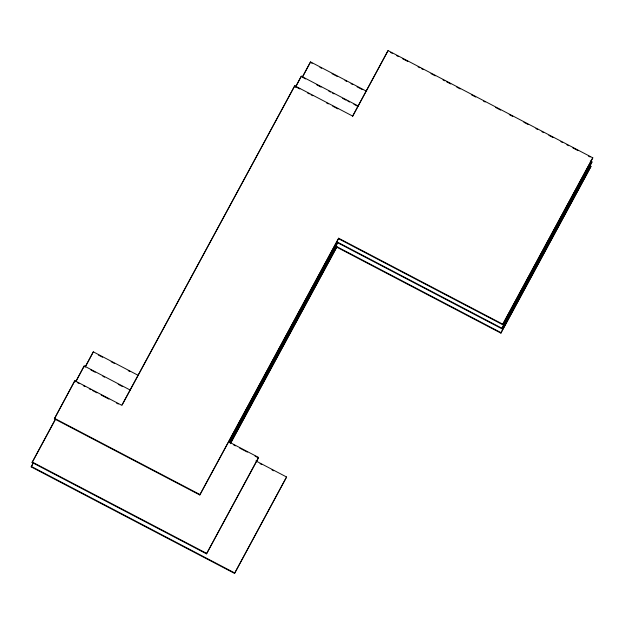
<?xml version="1.0" encoding="UTF-8"?>
<svg xmlns="http://www.w3.org/2000/svg" width="624" height="624" viewBox="0 0 624 624"><rect width="100%" height="100%" fill="white"/><g stroke="black" fill="none" stroke-linecap="round" stroke-linejoin="round"><path stroke-width="0.94" d="M255.902 460.925L286.58 476.993L234.546 573.417L31.2 466.9L33.446 462.446M337.795 242.276L337.693 242.767L501.813 328.731L501.914 328.24L337.795 242.276L229.546 442.237L258.547 457.431L258.453 457.922L206.513 553.855L32.105 462.493L55.567 418.852M338.528 238.703L199.789 494.98L54.382 418.813L74.849 380.718L121.789 405.304L294.77 85.761L352.622 116.064L352.521 116.555L388.066 50.583L592.8 157.825L502.648 324.667L338.528 238.703L338.629 238.212L502.749 324.184L502.648 324.667M74.849 380.718L54.382 418.813M130.291 390.094L84.201 365.953L75.785 381.802M138.559 375.539L93.319 351.842L85.387 366.803M199.789 494.98L338.629 238.212M294.77 85.761L122.156 404.937M358.301 106.049L301.314 76.198L296.111 86.104M206.513 553.855L258.547 457.431M229.546 442.237L229.445 442.728L337.693 242.767M302.546 76.963L310.534 61.909L366.655 91.307M234.546 573.417L286.58 476.993M336.788 247.166L336.89 246.683L501.01 332.647L500.908 333.138L336.788 247.166L230.389 443.711M590.249 160.992L591.965 161.889L591.864 162.38L501.813 328.731M75.886 381.311L84.201 365.953M32.105 462.493L55.006 420.194M85.028 367.162L93.319 351.842M31.2 466.9L33.345 462.93M295.285 87.329L301.314 76.198M302.18 77.337L310.534 61.909M352.622 116.064L388.066 50.583M230.49 443.227L336.89 246.683M502.749 324.184L592.8 157.825M501.914 328.24L591.965 161.889M501.01 332.647L591.061 166.296L500.908 333.138M390.546 52.424L392.27 53.329M396.568 55.583L398.291 56.48M402.589 58.734L407.753 61.441M418.072 66.846L419.796 67.751M421.512 68.648L423.236 69.553M430.973 73.609L435.279 75.855M443.017 79.911L444.74 80.816M446.464 81.713L450.762 83.967M456.784 87.126L460.223 88.928M471.409 94.786L475.706 97.04M483.452 101.088L485.168 101.993M495.495 107.398L500.659 110.105M509.254 114.613L512.702 116.415M523.879 122.273L528.185 124.519M535.922 128.575L537.646 129.48M541.944 131.734L543.668 132.631M548.831 135.338L553.129 137.592M560.875 141.648L562.591 142.545M566.896 144.799L568.612 145.704M572.918 147.95L578.074 150.657M588.401 156.062L590.117 156.967M310.432 62.4L312.156 63.305M319.925 67.369L321.656 68.273M332.015 73.702L337.194 76.417M344.963 80.488L346.694 81.393M351.008 83.655L352.739 84.56M357.053 86.822L362.232 89.528M303.802 78.039L305.534 78.944M316.758 84.825L321.071 87.087M328.84 91.159L330.572 92.063M332.296 92.968L334.027 93.873M342.654 98.397L346.109 100.207M347.841 101.111L349.565 102.016M353.878 104.27L358.199 106.532M295.534 86.705L299.855 88.967M307.624 93.031L309.348 93.935M311.08 94.84L312.803 95.745M326.617 102.983L328.341 103.888M332.662 106.15L337.841 108.865M98.342 355.017L102.609 357.248M111.142 361.717L114.559 363.511M128.216 370.664L129.925 371.553M90.932 370.016L95.199 372.255M102.882 376.28L104.59 377.169M118.24 384.322L122.507 386.56M233.711 444.959L235.42 445.856M239.678 448.087L247.361 452.111M255.037 456.136L258.453 457.922M260.068 463.648L261.768 464.537M271.994 469.895L273.702 470.785M77.306 382.543L79.014 383.44M83.281 385.679L84.989 386.568M89.255 388.807L90.964 389.696M92.672 390.593L96.938 392.831M101.205 395.062L108.888 399.087M116.571 403.112L118.271 404.009M54.483 418.33L199.891 494.497M32.206 462.002L206.614 553.363M31.301 466.409L234.647 572.926"/></g></svg>
